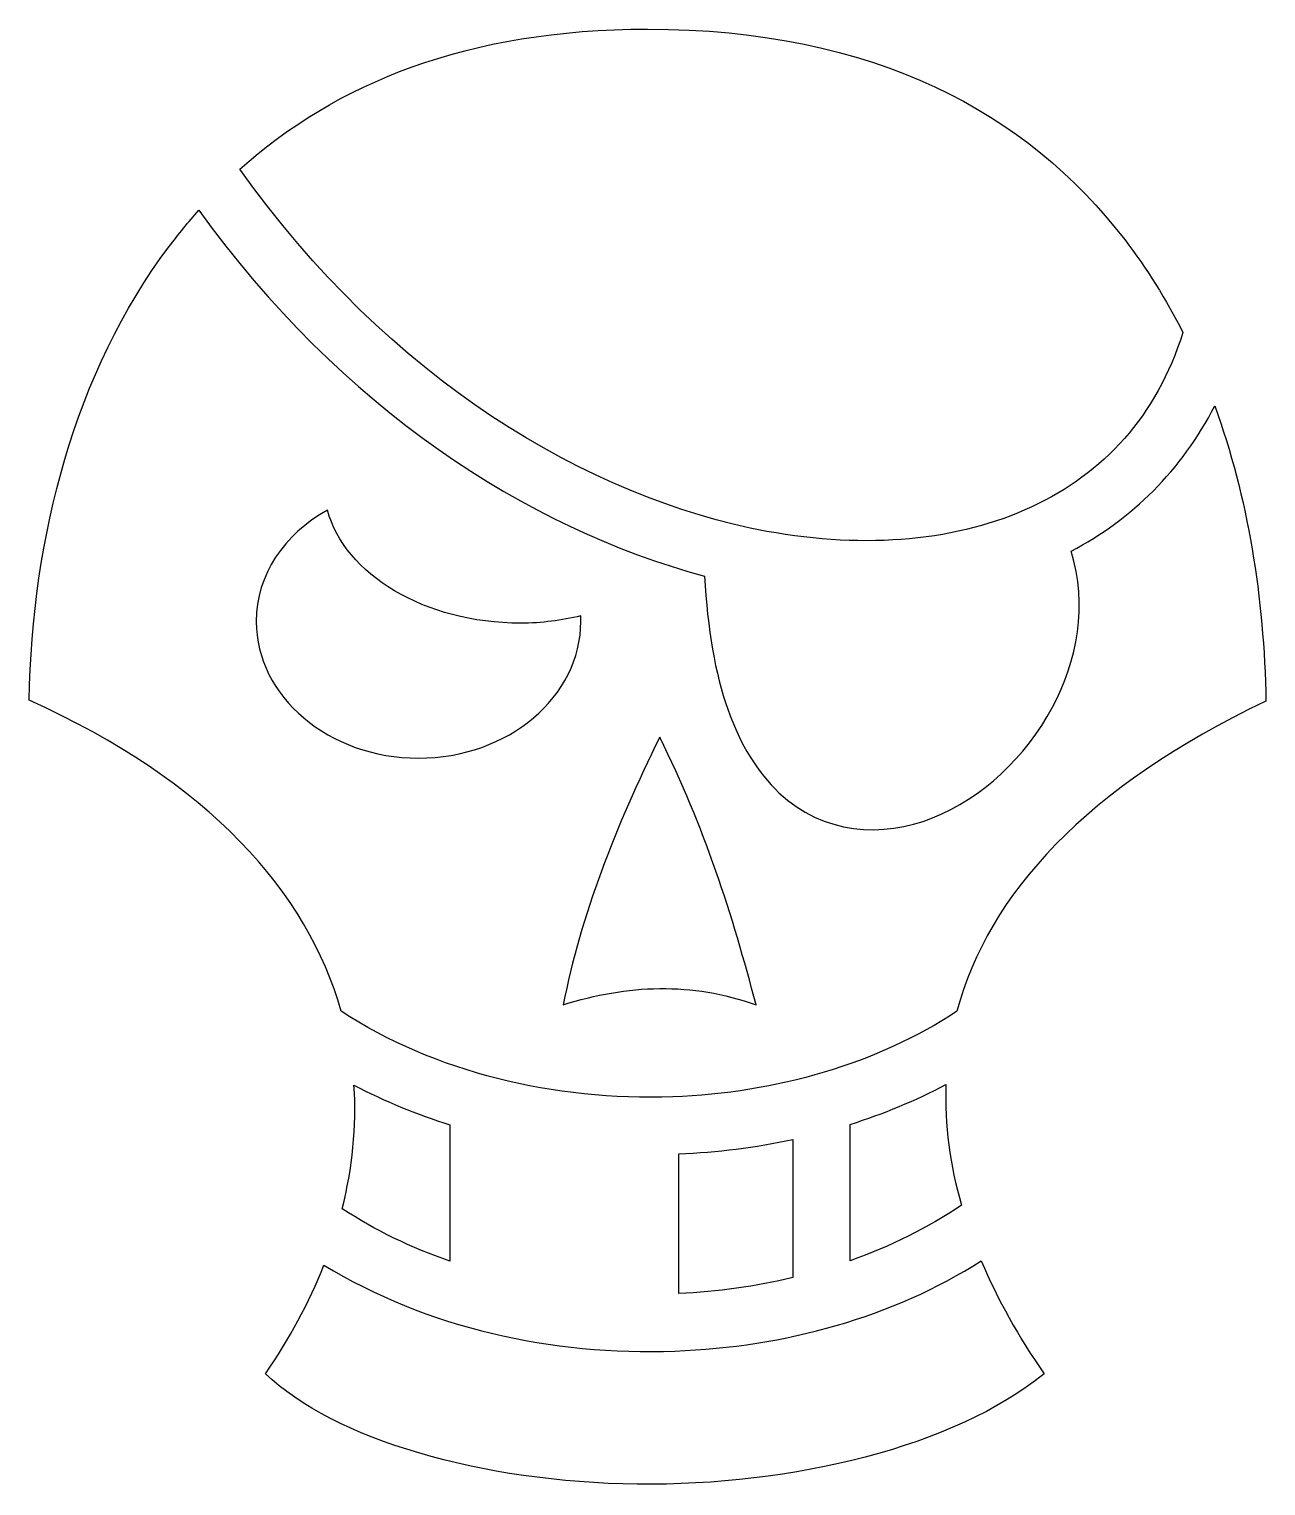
# Model space of a CAD drawing. Header units: centimetres. Extents: x -8.5 to 8.5, y -10.1 to 10.
import ezdxf

# ---------------------------------------------------------------- set-up
doc = ezdxf.new("R2010")
doc.units = ezdxf.units.CM
doc.header["$MEASUREMENT"] = 0
doc.layers.add('Layer 1', color=7, linetype='Continuous')

msp = doc.modelspace()

# ---------------------------------------------------------------- linework, layer by layer
at = {"layer": 'Layer 1'}
for points, knots in [([(-0.00211, 9.98538), (-2.47674, 9.98538), (-4.29215, 9.24052), (-5.60918, 8.05915), (-5.60918, 8.05915), (-3.57403, 5.18287), (-0.81409, 3.52938), (1.64118, 3.077), (1.64118, 3.077), (3.01501, 2.82399), (4.28667, 2.94712), (5.28631, 3.41493), (5.28631, 3.41493), (6.27093, 3.87574), (7.00255, 4.65678), (7.36443, 5.81269), (7.36443, 5.81269), (7.13461, 6.26654), (6.86853, 6.69468), (6.56337, 7.08996), (6.56337, 7.08996), (5.21425, 8.83753), (3.12963, 9.98534), (-0.00218, 9.98534), (-0.00218, 9.98534), (-0.00218, 9.98534), (-0.00211, 9.98538), (-0.00211, 9.98538)], [0, 0, 0, 0, 0.125, 0.125, 0.125, 0.125, 0.25, 0.25, 0.25, 0.25, 0.375, 0.375, 0.375, 0.375, 0.5, 0.5, 0.5, 0.5, 0.625, 0.625, 0.625, 0.625, 0.75, 0.75, 0.75, 0.75, 1, 1, 1, 1]), ([(-6.17394, 7.49333), (-6.31824, 7.33212), (-6.4555, 7.16509), (-6.58567, 6.99259), (-6.58567, 6.99259), (-7.88217, 5.27416), (-8.46876, 2.99368), (-8.50979, 0.75439), (-8.50979, 0.75439), (-6.03369, -0.35969), (-4.68022, -1.88731), (-4.21684, -3.52216), (-4.21684, -3.52216), (-2.93873, -4.36425), (-1.28102, -4.7619), (0.34658, -4.70181), (0.34658, -4.70181), (1.77207, -4.64923), (3.16509, -4.24576), (4.25504, -3.5244), (4.25504, -3.5244), (4.68536, -1.91148), (6.04043, -0.43433), (8.50599, 0.7427), (8.50599, 0.7427), (8.48322, 2.16271), (8.25855, 3.55269), (7.80162, 4.80263), (7.80162, 4.80263), (7.35106, 3.91778), (6.66233, 3.24435), (5.82613, 2.80408), (5.82613, 2.80408), (6.05805, 2.06517), (5.91215, 1.29615), (5.57101, 0.65984), (5.57101, 0.65984), (5.20078, -0.03087), (4.60511, -0.59111), (3.92034, -0.8655), (3.92034, -0.8655), (3.23553, -1.13993), (2.41199, -1.0908), (1.8073, -0.51888), (1.8073, -0.51888), (1.22015, 0.03656), (0.85789, 0.99735), (0.78439, 2.46282), (0.78439, 2.46282), (-1.66291, 3.11052), (-4.22769, 4.79121), (-6.17392, 7.49337), (-6.17392, 7.49337), (-6.17392, 7.49337), (-6.17394, 7.49333), (-6.17394, 7.49333)], [0, 0, 0, 0, 0.06666667, 0.06666667, 0.06666667, 0.06666667, 0.13333333, 0.13333333, 0.13333333, 0.13333333, 0.2, 0.2, 0.2, 0.2, 0.26666667, 0.26666667, 0.26666667, 0.26666667, 0.33333333, 0.33333333, 0.33333333, 0.33333333, 0.4, 0.4, 0.4, 0.4, 0.46666667, 0.46666667, 0.46666667, 0.46666667, 0.53333333, 0.53333333, 0.53333333, 0.53333333, 0.6, 0.6, 0.6, 0.6, 0.66666667, 0.66666667, 0.66666667, 0.66666667, 0.73333333, 0.73333333, 0.73333333, 0.73333333, 0.8, 0.8, 0.8, 0.8, 0.86666667, 0.86666667, 0.86666667, 0.86666667, 1, 1, 1, 1]), ([(-4.40643, 3.36918), (-4.16565, 2.48517), (-3.06928, 1.81369), (-1.74681, 1.81369), (-1.74681, 1.81369), (-1.4529, 1.81369), (-1.18395, 1.85299), (-0.91884, 1.91405), (-0.91884, 1.91405), (-0.91724, 1.88883), (-0.91884, 1.86417), (-0.91884, 1.83878), (-0.91884, 1.83878), (-0.91884, 0.80579), (-1.91628, -0.04275), (-3.15189, -0.04275), (-3.15189, -0.04275), (-4.3875, -0.04275), (-5.38511, 0.80588), (-5.38511, 1.83878), (-5.38511, 1.83878), (-5.38511, 2.48437), (-5.0018, 3.03277), (-4.40648, 3.36906), (-4.40648, 3.36906), (-4.40648, 3.36906), (-4.4064, 3.36919), (-4.4064, 3.36919), (-4.4064, 3.36919), (-4.4064, 3.36919), (-4.40643, 3.36918), (-4.40643, 3.36918)], [0, 0, 0, 0, 0.11111111, 0.11111111, 0.11111111, 0.11111111, 0.22222222, 0.22222222, 0.22222222, 0.22222222, 0.33333333, 0.33333333, 0.33333333, 0.33333333, 0.44444444, 0.44444444, 0.44444444, 0.44444444, 0.55555556, 0.55555556, 0.55555556, 0.55555556, 0.66666667, 0.66666667, 0.66666667, 0.66666667, 0.77777778, 0.77777778, 0.77777778, 0.77777778, 1, 1, 1, 1]), ([(0.16551, 0.24424), (0.78116, -0.98259), (1.16945, -2.20939), (1.49241, -3.43618), (1.49241, -3.43618), (0.60781, -3.11895), (-0.27679, -3.15631), (-1.16147, -3.43618), (-1.16147, -3.43618), (-0.92255, -2.20939), (-0.44116, -0.98259), (0.16556, 0.24424), (0.16556, 0.24424), (0.16556, 0.24424), (0.16551, 0.24424), (0.16551, 0.24424)], [0, 0, 0, 0, 0.2, 0.2, 0.2, 0.2, 0.4, 0.4, 0.4, 0.4, 0.6, 0.6, 0.6, 0.6, 1, 1, 1, 1]), ([(-4.04058, -4.5409), (-4.00212, -5.11379), (-4.06196, -5.68458), (-4.20276, -6.24078), (-4.20276, -6.24078), (-3.74988, -6.53735), (-3.24964, -6.77808), (-2.7203, -6.96282), (-2.7203, -6.96282), (-2.7203, -6.96282), (-2.7203, -5.08635), (-2.7203, -5.08635), (-2.7203, -5.08635), (-3.17833, -4.94298), (-3.62126, -4.76157), (-4.04058, -4.54087), (-4.04058, -4.54087), (-4.04058, -4.54087), (-4.04058, -4.5409), (-4.04058, -4.5409)], [0, 0, 0, 0, 0.16666667, 0.16666667, 0.16666667, 0.16666667, 0.33333333, 0.33333333, 0.33333333, 0.33333333, 0.5, 0.5, 0.5, 0.5, 0.66666667, 0.66666667, 0.66666667, 0.66666667, 1, 1, 1, 1]), ([(4.10467, -4.53145), (3.68826, -4.75283), (3.24613, -4.93555), (2.78701, -5.08035), (2.78701, -5.08035), (2.78701, -5.08035), (2.78701, -6.95556), (2.78701, -6.95556), (2.78701, -6.95556), (3.33941, -6.76049), (3.85673, -6.50512), (4.31771, -6.19148), (4.31771, -6.19148), (4.15992, -5.6414), (4.08342, -5.08571), (4.10468, -4.5315), (4.10468, -4.5315), (4.10468, -4.5315), (4.10467, -4.53145), (4.10467, -4.53145)], [0, 0, 0, 0, 0.16666667, 0.16666667, 0.16666667, 0.16666667, 0.33333333, 0.33333333, 0.33333333, 0.33333333, 0.5, 0.5, 0.5, 0.5, 0.66666667, 0.66666667, 0.66666667, 0.66666667, 1, 1, 1, 1]), ([(1.99897, -5.28769), (1.48536, -5.398), (0.95784, -5.46446), (0.42737, -5.48685), (0.42737, -5.48685), (0.42737, -5.48685), (0.42737, -7.40739), (0.42737, -7.40739), (0.42737, -7.40739), (0.96122, -7.38272), (1.48988, -7.30884), (1.99897, -7.1874), (1.99897, -7.1874), (1.99897, -7.1874), (1.99897, -5.28765), (1.99897, -5.28765), (1.99897, -5.28765), (1.99897, -5.28765), (1.99897, -5.28769), (1.99897, -5.28769)], [0, 0, 0, 0, 0.16666667, 0.16666667, 0.16666667, 0.16666667, 0.33333333, 0.33333333, 0.33333333, 0.33333333, 0.5, 0.5, 0.5, 0.5, 0.66666667, 0.66666667, 0.66666667, 0.66666667, 1, 1, 1, 1]), ([(4.59007, -6.95771), (3.37681, -7.73301), (1.88626, -8.14271), (0.37572, -8.19846), (0.37572, -8.19846), (-1.31775, -8.26095), (-3.04655, -7.87853), (-4.45365, -7.01523), (-4.45365, -7.01523), (-4.65943, -7.53651), (-4.93259, -8.03865), (-5.25796, -8.50987), (-5.25796, -8.50987), (-4.31875, -9.41513), (-2.27605, -10.00641), (-0.14256, -10.02969), (-0.14256, -10.02969), (2.00295, -10.05301), (4.21348, -9.52001), (5.45389, -8.51097), (5.45389, -8.51097), (5.10643, -8.00622), (4.81378, -7.4862), (4.59004, -6.95767), (4.59004, -6.95767), (4.59004, -6.95767), (4.59007, -6.95771), (4.59007, -6.95771)], [0, 0, 0, 0, 0.125, 0.125, 0.125, 0.125, 0.25, 0.25, 0.25, 0.25, 0.375, 0.375, 0.375, 0.375, 0.5, 0.5, 0.5, 0.5, 0.625, 0.625, 0.625, 0.625, 0.75, 0.75, 0.75, 0.75, 1, 1, 1, 1])]:
    msp.add_open_spline(points, degree=3, knots=knots, dxfattribs=at)

doc.saveas('drawing.dxf')
